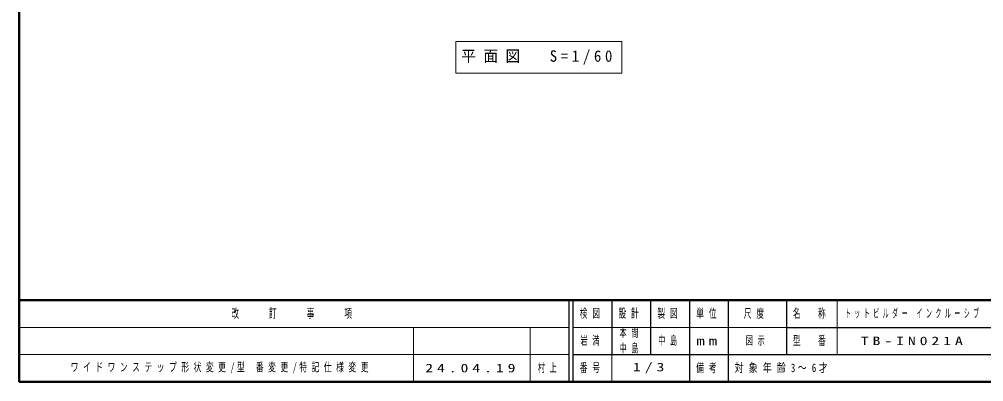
# Model space of a CAD drawing. Units: millimetres on the paper, scale 1:60. Extents: x -385 to 0, y -594 to 267.
# Drawn here: x -385 to -136.7, y 0 to 93.3 of the extents above; entities that cross this region are included whole.
import ezdxf

# ---------------------------------------------------------------- set-up
doc = ezdxf.new("R2010")
doc.units = ezdxf.units.MM
doc.layers.add('LY_1', color=7, linetype='Continuous', lineweight=25)
doc.styles.add('ＭＳ ゴシック', font='')
doc.styles.get('ＭＳ ゴシック').set_extended_font_data('MS Gothic')

msp = doc.modelspace()

# ---------------------------------------------------------------- linework, layer by layer
at = {"layer": 'LY_1', "lineweight": 50}
for p, q in [((-385, 267), (-385, 0)), ((-385, 21), (0, 21)), ((-385, 0), (0, 0))]:
    msp.add_line(p, q, dxfattribs=at)
at = {"layer": 'LY_1', "lineweight": 13}
for p, q in [((-272.656, 87.562), (-272.656, 79.429)), ((-229.856, 87.562), (-272.656, 87.562)), ((-229.856, 79.429), (-229.856, 87.562)), ((-272.656, 79.429), (-229.856, 79.429)), ((-174.5, 21), (-174.5, 7)), ((-385, 14), (-243.5, 14)), ((-283.5, 14), (-283.5, 0)), ((-253.5, 14), (-253.5, 0)), ((-242.5, 14), (-187.5, 14)), ((-385, 7), (-243.5, 7)), ((-232.5, 7), (-232.5, 0))]:
    msp.add_line(p, q, dxfattribs=at)
at = {"layer": 'LY_1'}
for p, q in [((-243.5, 21), (-243.5, 0)), ((-242.5, 21), (-242.5, 0)), ((-232.5, 21), (-232.5, 7)), ((-222.5, 21), (-222.5, 7)), ((-212.5, 21), (-212.5, 0)), ((-202.5, 21), (-202.5, 7)), ((-187.5, 21), (-187.5, 7)), ((-187.5, 14), (-70, 14)), ((-242.5, 7), (0, 7)), ((-202.5, 7), (-202.5, 0))]:
    msp.add_line(p, q, dxfattribs=at)

# ---------------------------------------------------------------- texts
at = {"layer": 'LY_1', "style": 'ＭＳ ゴシック'}
for s, insert, char_height, attachment_point in [('\\T1.5;\\W0.95;平面図\u3000S=1/60', (-271.256, 83.496), 2.933, 4), ('\\T1.64;\\W0.6;改\u3000\u3000訂\u3000\u3000事\u3000\u3000項', (-314.25, 17.5), 2.346, 5), ('\\T1.64;\\W0.6;検図', (-237.5, 17.5), 2.346, 5), ('\\T1.64;\\W0.6;設計', (-227.5, 17.5), 2.346, 5), ('\\T1.64;\\W0.6;製図', (-217.5, 17.5), 2.346, 5), ('\\T1.64;\\W0.6;単位', (-207.5, 17.5), 2.346, 5), ('\\T1.64;\\W0.6;尺度', (-195.25, 17.5), 2.346, 5), ('\\T1.64;\\W0.6;名\u3000称', (-181, 17.5), 2.346, 5), ('\\T1.58;\\W0.5;トットビルダー\\~インクルーシブ', (-154.75, 17.5), 2.199, 5), ('\\T1.64;\\W0.6;本間', (-230.5, 12.5), 2.199, 4), ('\\T1.64;\\W0.6;岩満', (-237.5, 10.5), 2.199, 5), ('\\T1.64;\\W0.6;中島', (-230.5, 8.5), 2.199, 4), ('\\T1.64;\\W0.6;中島', (-217.5, 10.5), 2.199, 5), ('\\T1.5;\\W1.35;mm', (-207.5, 10.5), 2.346, 5), ('\\T1.64;\\W0.6;図示', (-198, 10.5), 2.199, 4), ('\\T1.64;\\W0.6;型\u3000番', (-181, 10.5), 2.346, 5), ('\\T1.5;\\W1.35;TB-IN021A', (-154.75, 10.5), 2.199, 5), ('\\T1.58;\\W0.65;ワイドワンステップ形状変更/型\\~番変更/特記仕様変更', (-371.75, 3.5), 2.199, 4), ('\\T1.64;\\W0.6;村上', (-251.5, 3.5), 2.199, 4), ('\\T1.64;\\W0.6;番号', (-237.5, 3.5), 2.346, 5), ('\\T1.5;\\W1.35;1/3', (-222.5, 3.5), 2.199, 5), ('\\T1.64;\\W0.6;備考', (-207.5, 3.5), 2.346, 5), ('\\T1.57;\\W0.75;対象年齢3～6才', (-188.238, 3.449), 2.199, 5), ('\\T1.5;\\W1.35;24.04.19', (-280.5, 3.5), 2.199, 4)]:
    msp.add_mtext(s, dxfattribs=dict(at, insert=insert, char_height=char_height, attachment_point=attachment_point))

doc.saveas('drawing.dxf')
